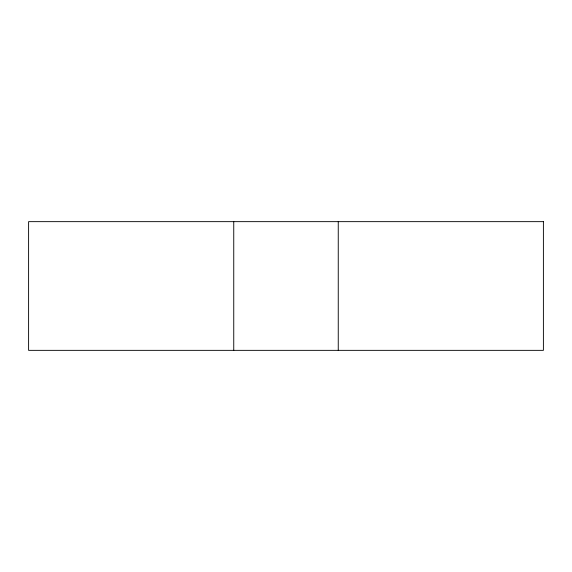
<?xml version="1.0" encoding="UTF-8"?>
<svg xmlns="http://www.w3.org/2000/svg" width="572" height="572" viewBox="0 0 572 572"><rect width="100%" height="100%" fill="white"/><g stroke="black" fill="none" stroke-linecap="round" stroke-linejoin="round"><path stroke-width="0.86" d="M338.252 221.65L338.252 350.35M233.748 221.65L233.748 350.35M543.4 221.65L28.6 221.65L28.6 350.35L543.4 350.35L543.4 221.65"/></g></svg>
